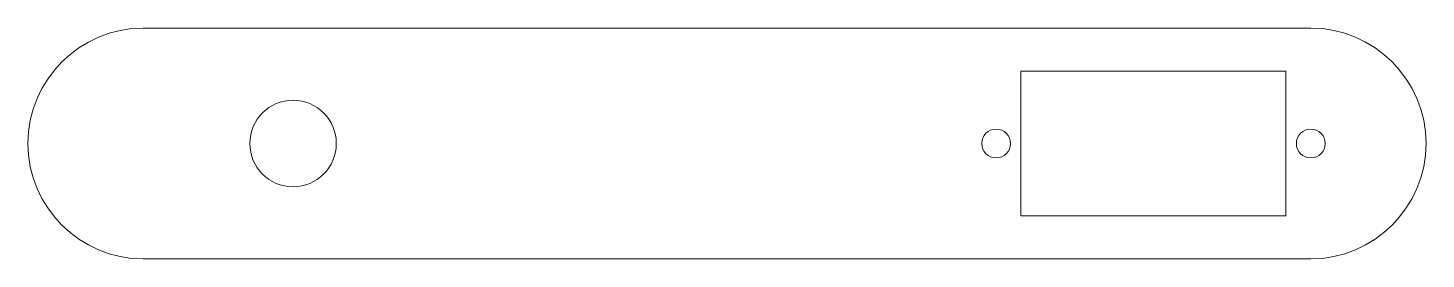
# Model space of a CAD drawing. Header units: centimetres. Extents: x -10.1 to 2, y 3.6 to 5.6.
import ezdxf

# ---------------------------------------------------------------- set-up
doc = ezdxf.new("R2010")
doc.units = ezdxf.units.CM
doc.header["$MEASUREMENT"] = 0
doc.layers.add('Layer 1', color=7, linetype='Continuous')

msp = doc.modelspace()

# ---------------------------------------------------------------- linework, layer by layer
at = {"layer": 'Layer 1', "color": 250, "lineweight": 9}
msp.add_lwpolyline([(-1.49624, 3.9586), (0.80376, 3.9586), (0.80376, 5.2086), (-1.49624, 5.2086), (-1.49624, 3.9586)], close=True, dxfattribs=at)
at = {"layer": 'Layer 1', "color": 250, "lineweight": 20}
msp.add_ellipse((-7.81124, 4.58359), major_axis=(0, 0.375), ratio=1, dxfattribs=at)
at = {"layer": 'Layer 1', "color": 250, "lineweight": 9}
for centre in [(-1.71124, 4.58359), (1.01876, 4.58359)]:
    msp.add_ellipse(centre, major_axis=(0, 0.125), ratio=1, dxfattribs=at)
at = {"layer": 'Layer 1', "color": 250, "lineweight": 20}
msp.add_open_spline([(-9.11124, 5.58359), (-9.11124, 5.58359), (1.01878, 5.58359), (1.01878, 5.58359), (1.56879, 5.58359), (2.01878, 5.13359), (2.01878, 4.58359), (2.01878, 4.58359), (2.01878, 4.58359), (2.01878, 4.58359), (2.01878, 4.03359), (1.56879, 3.58359), (1.01878, 3.58359), (1.01878, 3.58359), (-9.11124, 3.58359), (-9.11124, 3.58359), (-9.66125, 3.58359), (-10.11124, 4.03359), (-10.11124, 4.58359), (-10.11124, 4.58359), (-10.11124, 4.58359), (-10.11124, 4.58359), (-10.11124, 5.13359), (-9.66125, 5.58359), (-9.11124, 5.58359)], degree=3, knots=[0, 0, 0, 0, 0.125, 0.125, 0.125, 0.25, 0.25, 0.25, 0.375, 0.375, 0.375, 0.5, 0.5, 0.5, 0.625, 0.625, 0.625, 0.75, 0.75, 0.75, 0.875, 0.875, 0.875, 1, 1, 1, 1], dxfattribs=at)

doc.saveas('drawing.dxf')
